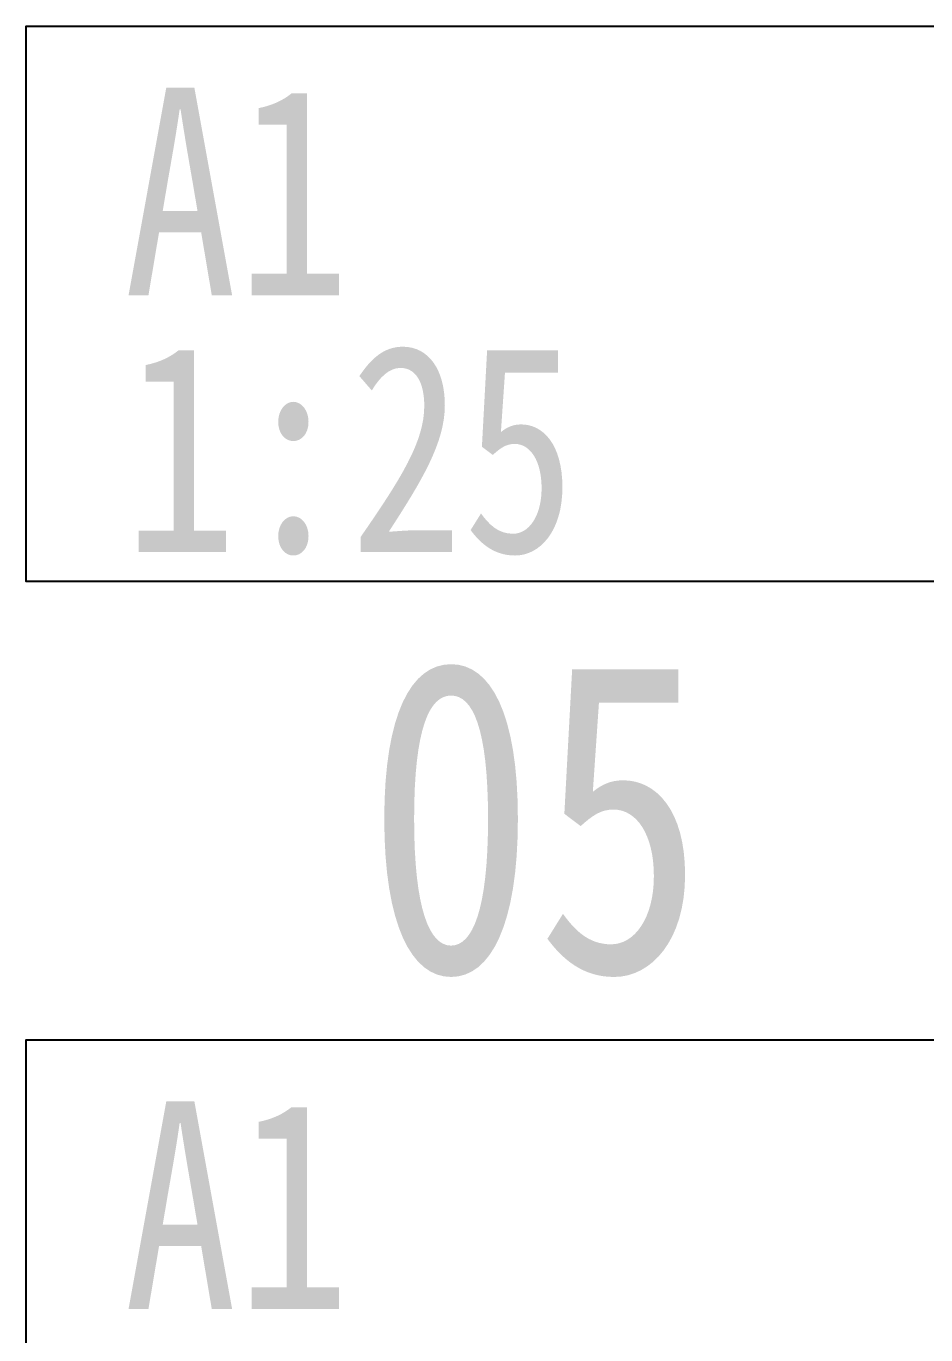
# Model space of a CAD drawing. Extents: x -518115 to 1124316, y -209821 to 1628073.
# Drawn here: x 782614 to 811761, y 912225 to 954632 of the extents above; entities that cross this region are included whole.
import ezdxf

# ---------------------------------------------------------------- set-up
doc = ezdxf.new("R2010")
doc.units = 0
doc.header["$LTSCALE"] = 1000
doc.header["$MEASUREMENT"] = 0
doc.layers.add('text', color=7, linetype='Continuous')
doc.layers.add('图框', color=140, linetype='Continuous')
doc.styles.add('黑体', font='')
doc.styles.get('黑体').set_extended_font_data('SimHei')

msp = doc.modelspace()

# ---------------------------------------------------------------- linework, layer by layer
at = {"layer": '图框', "color": 2}
for points in [[(813614.1, 936632.1), (782614.1, 936632.1), (782614.1, 954632.1), (813614.1, 954632.1)], [(813614.1, 903782.1), (782614.1, 903782.1), (782614.1, 921782.1), (813614.1, 921782.1)]]:
    msp.add_lwpolyline(points, close=True, dxfattribs=at)

# ---------------------------------------------------------------- texts
at = {"layer": 'text', "color": 1, "style": '黑体', "width": 0.8}
msp.add_text('05', height=10094.18, dxfattribs=at).set_placement((793633.9, 923986.7))
at = {"layer": '图框', "color": 2, "style": '黑体', "width": 0.8}
for s, p in [('A1', (785777.3, 945914.8)), ('1:25', (785777.3, 937588.7)), ('A1', (785777.3, 913064.8))]:
    msp.add_text(s, height=6729.45, dxfattribs=at).set_placement(p)

doc.saveas('drawing.dxf')
